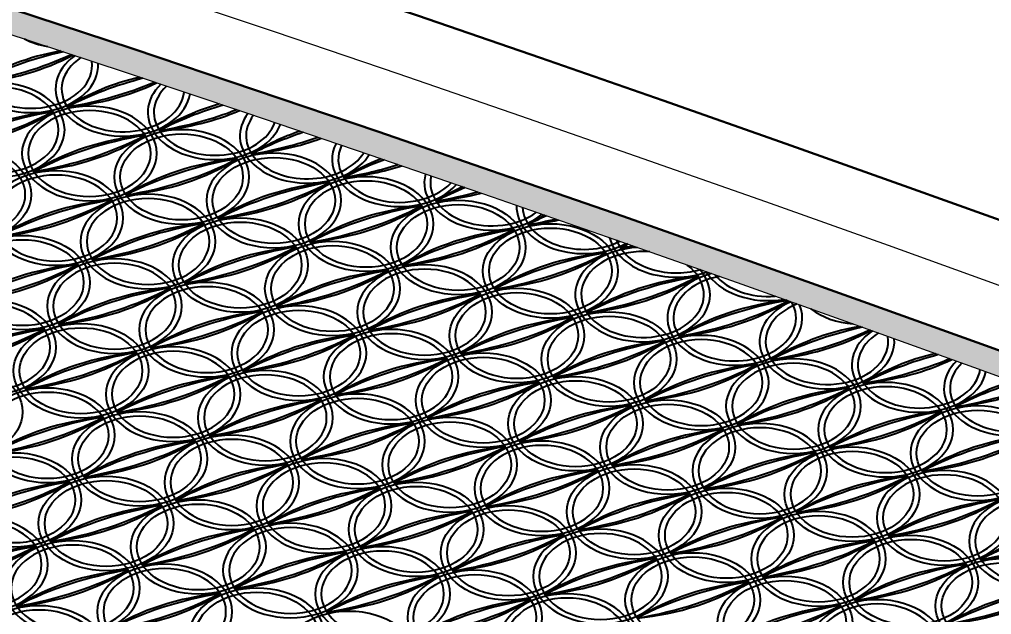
# Model space of a CAD drawing. Extents: x -2611510 to 954358, y -247163 to 181535.
# Drawn here: x 352197 to 360124, y 52688 to 57536 of the extents above; entities that cross this region are included whole.
import ezdxf

# ---------------------------------------------------------------- set-up
doc = ezdxf.new("R2010")
doc.units = 0
doc.linetypes.add('CENTER', pattern=[2, 1.25, -0.25, 0.25, -0.25])
doc.layers.get('Defpoints').update_dxf_attribs({"color": 8})
for name, color, linetype, lineweight in [('标注', 3, 'Continuous', 18), ('桥 中心线', 5, 'CENTER', 15), ('桥 构造粗实', 1, 'Continuous', 30)]:
    doc.layers.add(name, color=color, linetype=linetype, lineweight=lineweight)
doc.styles.add('仿宋字', font='仿宋_GB2312.TTF', dxfattribs={"width": 0.7})
doc.dimstyles.new('750', dxfattribs={"dimscale": 0, "dimtxt": 2.5, "dimasz": 1, "dimexe": 1, "dimexo": 1, "dimgap": 0, "dimtad": 0, "dimdec": 0, "dimlfac": 0.1, "dimrnd": 0.1, "dimzin": 12, "dimdsep": 46, "dimtxsty": '仿宋字', "dimblk": 'OBLIQUE', "dimcen": -1, "dimclrd": 256, "dimclre": 256, "dimclrt": 256, "dimadec": 4, "dimazin": 0, "dimtp": 2, "dimtm": 3, "dimtfac": 0.5, "dimtdec": 0, "dimtmove": 2, "dimatfit": 3, "dimldrblk": 'OBLIQUE', "dimfxl": 3, "dimfxlon": 1, "dimtvp": 0.7, "dimtolj": 1, "dimtzin": 12, "dimarcsym": 0})

# ---------------------------------------------------------------- blocks, each defined once
blk = doc.blocks.new('_Oblique')
at = {"color": 0, "linetype": 'ByBlock', "lineweight": -2}
blk.add_line((-0.5, -0.5), (0.5, 0.5), dxfattribs=at)
blk = doc.blocks.new('*D186')
at = {"layer": 'Defpoints', "color": 0, "transparency": 16777216}
for p in [(353281.5, 73637.3), (353281.5, 39578.2), (191281.5, 39158.6)]:
    blk.add_point(p, dxfattribs=at)
at = {"layer": '标注', "lineweight": -2, "transparency": 16777216}
for p, q in [((191281.5, 71637.3), (191281.5, 74637.3)), ((353281.5, 71637.3), (353281.5, 74637.3)), ((191281.5, 73637.3), (353281.5, 73637.3))]:
    blk.add_line(p, q, dxfattribs=at)
at = {"layer": '标注', "lineweight": -2, "transparency": 16777216, "xscale": 1000.0000020837, "yscale": 1000.0000020837, "zscale": 1000.0000020837, "rotation": 180}
blk.add_blockref('_Oblique', (191281.5, 73637.3), dxfattribs=at)
at = {"layer": '标注', "lineweight": -2, "transparency": 16777216, "xscale": 1000.0000020837, "yscale": 1000.0000020837, "zscale": 1000.0000020837}
blk.add_blockref('_Oblique', (353281.5, 73637.3), dxfattribs=at)
at = {"layer": '标注', "transparency": 16777216, "insert": (272281.5, 75302.2), "char_height": 2500, "attachment_point": 5, "style": '仿宋字'}
blk.add_mtext('\\A1;18×900', dxfattribs=at)
blk = doc.blocks.new('*D187')
at = {"layer": 'Defpoints', "color": 0}
for p in [(372281.5, 73637.3), (353281.5, 39578.2), (372281.5, 36663.7)]:
    blk.add_point(p, dxfattribs=at)
at = {"layer": '标注', "lineweight": -2}
for p, q in [((353281.5, 71637.3), (353281.5, 74637.3)), ((372281.5, 71637.3), (372281.5, 74637.3)), ((353281.5, 73637.3), (372281.5, 73637.3))]:
    blk.add_line(p, q, dxfattribs=at)
at = {"layer": '标注', "lineweight": -2, "xscale": 1000.0000020837, "yscale": 1000.0000020837, "zscale": 1000.0000020837, "rotation": 180}
blk.add_blockref('_Oblique', (353281.5, 73637.3), dxfattribs=at)
at = {"layer": '标注', "lineweight": -2, "xscale": 1000.0000020837, "yscale": 1000.0000020837, "zscale": 1000.0000020837}
blk.add_blockref('_Oblique', (372281.5, 73637.3), dxfattribs=at)
at = {"layer": '标注', "insert": (362781.5, 75302.2), "char_height": 2500, "attachment_point": 5, "style": '仿宋字'}
blk.add_mtext('\\A1;1900', dxfattribs=at)
blk = doc.blocks.new('2121212')
at = {"color": 8}
for centre, major_axis, start_param, end_param in [((-21679.1, 18122.2), (-550, 0), 5.357768, 9.467776), ((-21679.1, 18122.2), (-500, 0), 5.303828, 9.521223), ((-21405.5, 18648.4), (550, 0), 4.082128, 4.459096), ((-20993.9, 17093.6), (1696.6, 0), 1.83448, 2.30627), ((-20641.7, 16564.8), (-2505.2, 0), -1.257275, -0.933532), ((-22716.6, 19679.6), (2505.2, 0), -1.335396, -0.992673), ((-22364.3, 19150.8), (-1696.6, 0), 1.707987, 2.222743), ((-20927.4, 17930.7), (-550, 0), 5.503675, 9.315338), ((-20927.4, 17930.7), (-500, 0), 5.468329, 9.350614), ((-20242.2, 16902.1), (1696.6, 0), 1.899909, 2.30627), ((-19889.9, 16373.3), (-2505.2, 0), -1.214652, -0.933532), ((-21952.8, 17596), (-550, 0), 3.141593, 9.424778), ((-21952.8, 17596), (-500, 0), 3.141593, 9.424778), ((-21964.8, 19488), (-2505.2, 0), 1.806196, 2.113235), ((-21612.6, 18959.2), (1696.6, 0), -1.433605, -0.969576), ((-20175.6, 17739.1), (550, 0), 2.504697, 6.024327), ((-20175.6, 17739.1), (500, 0), 2.485394, 6.043855), ((-21201, 17404.4), (-550, 0), 3.141593, 9.424778), ((-19490.4, 16710.6), (1696.6, 0), 1.963448, 2.30627), ((-19138.2, 16181.8), (-2505.2, 0), -1.172285, -0.933532), ((-21213.1, 19296.5), (2505.2, 0), -1.335396, -1.066041), ((-21267.6, 16567.4), (1696.6, 0), 1.707987, 2.30627), ((-20915.3, 16038.6), (-2505.2, 0), -1.335396, -0.933532), ((-22637.9, 18624.5), (1696.6, 0), -1.433605, -0.835323), ((-22990.2, 19153.4), (2505.2, 0), -1.335396, -0.933532), ((-21201, 17404.4), (-500, 0), 3.141593, 9.424778), ((-20860.8, 18767.7), (-1696.6, 0), 1.707987, 2.118171), ((-19423.9, 17547.6), (-550, 0), 5.789042, 9.016249), ((-19423.9, 17547.6), (-500, 0), 5.784758, 9.020533), ((-20449.2, 17212.9), (-550, 0), 3.141593, 9.424778), ((-20515.8, 16375.9), (1696.6, 0), 1.707987, 2.30627), ((-20163.5, 15847.1), (-2505.2, 0), -1.335396, -0.933532), ((-21886.2, 18433), (1696.6, 0), -1.433605, -0.835323), ((-22238.5, 18961.8), (2505.2, 0), -1.335396, -0.933532), ((-18738.7, 16519), (1696.6, 0), 2.025253, 2.30627), ((-18386.4, 15990.2), (-2505.2, 0), -1.130211, -0.933532), ((-20461.3, 19105), (2505.2, 0), -1.335396, -1.106296), ((-20109.1, 18576.2), (-1696.6, 0), 1.707987, 2.060044), ((-18672.1, 17356.1), (550, 0), 2.796157, 5.719121), ((-18672.1, 17356.1), (500, 0), 2.806794, 5.708274), ((-19764.1, 16184.3), (1696.6, 0), 1.707987, 2.30627), ((-19411.8, 15655.5), (-2505.2, 0), -1.335396, -0.933532), ((-21134.4, 18241.5), (1696.6, 0), -1.433605, -0.835323), ((-21486.7, 18770.3), (-2505.2, 0), 1.806196, 2.208061), ((-19697.5, 17021.4), (-550, 0), 3.141593, 9.424778), ((-17986.9, 16327.5), (-1696.6, 0), -1.056187, -0.835323), ((-17634.7, 15798.7), (-2505.2, 0), -1.088688, -0.933532), ((-19709.6, 18913.5), (-2505.2, 0), 1.806196, 1.992873), ((-19357.3, 18384.7), (1696.6, 0), -1.433605, -1.143575), ((-21474.6, 16878.2), (-550, 0), 3.141593, 9.424778), ((-21474.6, 16878.2), (-500, 0), 3.141593, 9.424778), ((-18945.7, 16829.8), (-550, 0), 3.141593, 9.424778), ((-17920.4, 17164.5), (550, 0), 2.951781, 5.556788), ((-17920.4, 17164.5), (500, 0), 2.979162, 5.529481), ((-19012.3, 15992.8), (1696.6, 0), 1.707987, 2.30627), ((-18660, 15464), (-2505.2, 0), -1.335396, -0.933532), ((-20382.7, 18050), (-1696.6, 0), 1.707987, 2.30627), ((-20734.9, 18578.8), (2505.2, 0), -1.335396, -0.933532), ((-18945.7, 16829.8), (-500, 0), 3.141593, 9.424778), ((-17235.2, 16136), (-1696.6, 0), -0.996349, -0.835323), ((-16882.9, 15607.2), (-2505.2, 0), -1.047019, -0.933532), ((-20722.9, 16686.7), (-550, 0), 3.141593, 9.424778), ((-18957.8, 18721.9), (-2505.2, 0), 1.806196, 1.947689), ((-18605.6, 18193.1), (1696.6, 0), -1.433605, -1.210639), ((-20789.4, 15849.6), (1696.6, 0), 1.707987, 2.30627), ((-20437.2, 15320.8), (-2505.2, 0), -1.335396, -0.933532), ((-22159.8, 17906.8), (-1696.6, 0), 1.707987, 2.30627), ((-22512.1, 18435.6), (2505.2, 0), -1.335396, -0.933532), ((-20722.9, 16686.7), (-500, 0), 3.141593, 9.424778), ((-18260.5, 15801.3), (1696.6, 0), 1.707987, 2.30627), ((-17908.3, 15272.5), (-2505.2, 0), -1.335396, -0.933532), ((-19630.9, 17858.4), (-1696.6, 0), 1.707987, 2.30627), ((-19983.2, 18387.2), (2505.2, 0), -1.335396, -0.933532), ((-17168.6, 16973), (-550, 0), 6.26098, 8.524404), ((-17168.6, 16973), (-500, 0), 6.308433, 8.477422), ((-16483.4, 15944.4), (1696.6, 0), 2.204505, 2.30627), ((-16131.2, 15415.6), (-2505.2, 0), -1.005393, -0.933532), ((-20037.7, 15658.1), (1696.6, 0), 1.707987, 2.30627), ((-19685.4, 15129.3), (-2505.2, 0), -1.335396, -0.933532), ((-21408, 17715.3), (-1696.6, 0), 1.707987, 2.30627), ((-21760.3, 18244.1), (2505.2, 0), -1.335396, -0.933532), ((-18206.1, 18530.4), (-2505.2, 0), 1.806196, 1.899024), ((-17853.8, 18001.6), (-1696.6, 0), 1.707987, 1.856873), ((-17508.8, 15609.7), (1696.6, 0), 1.707987, 2.30627), ((-17156.5, 15080.9), (-2505.2, 0), -1.335396, -0.933532), ((-18879.2, 17666.9), (-1696.6, 0), 1.707987, 2.30627), ((-19231.4, 18195.7), (-2505.2, 0), 1.806196, 2.208061), ((-16416.9, 16781.5), (-550, 0), 6.449564, 8.327866), ((-16416.9, 16781.5), (-500, 0), 6.524346, 8.252598), ((-15731.7, 15752.9), (-1696.6, 0), -0.878417, -0.835323), ((-15379.4, 15224.1), (-2505.2, 0), -0.963998, -0.933532), ((-17454.3, 18338.9), (2505.2, 0), -1.335396, -1.294544), ((-17102, 17810.1), (1696.6, 0), -1.433605, -1.366552), ((-19285.9, 15466.6), (-1696.6, 0), -1.433605, -0.835323), ((-18933.7, 14937.8), (-2505.2, 0), -1.335396, -0.933532), ((-20656.3, 17523.7), (1696.6, 0), -1.433605, -0.835323), ((-21008.6, 18052.5), (-2505.2, 0), 1.806196, 2.208061), ((-16757, 15418.2), (-1696.6, 0), -1.433605, -0.835323), ((-16404.8, 14889.4), (-2505.2, 0), -1.335396, -0.933532), ((-18127.4, 17475.4), (-1696.6, 0), 1.707987, 2.30627), ((-18479.7, 18004.2), (2505.2, 0), -1.335396, -0.933532), ((-16690.5, 16255.3), (-550, 0), 4.793246, 9.983698), ((-16690.5, 16255.3), (-500, 0), 4.595456, 10.181488), ((-21063, 15323.4), (1696.6, 0), 1.707987, 2.30627), ((-20710.8, 14794.6), (-2505.2, 0), -1.335396, -0.933532), ((-22433.4, 17380.6), (-1696.6, 0), 1.707987, 2.30627), ((-22785.7, 17909.4), (-2505.2, 0), 1.806196, 2.208061), ((-20996.5, 16160.5), (-550, 0), 3.141593, 9.424778), ((-20996.5, 16160.5), (-500, 0), 3.141593, 9.424778), ((-18467.6, 16112.1), (-550, 0), 3.141593, 9.424778), ((-18534.2, 15275), (1696.6, 0), 1.707987, 2.30627), ((-18181.9, 14746.2), (-2505.2, 0), -1.335396, -0.933532), ((-19904.5, 17332.2), (-1696.6, 0), 1.707987, 2.30627), ((-20256.8, 17861), (2505.2, 0), -1.335396, -0.933532), ((-18467.6, 16112.1), (-500, 0), 3.141593, 9.424778), ((-15938.7, 16063.7), (550, 0), 1.920892, 6.566202), ((-15665.1, 16590), (-550, 0), 6.679862, 8.091418), ((-15665.1, 16590), (-500, 0), 6.806162, 7.964821), ((-20244.7, 15968.9), (-550, 0), 3.141593, 9.424778), ((-16005.3, 15226.7), (1696.6, 0), 1.707987, 2.30627), ((-15653, 14697.9), (-2505.2, 0), -1.335396, -0.933532), ((-17375.7, 17283.8), (-1696.6, 0), 1.707987, 2.30627), ((-17727.9, 17812.6), (2505.2, 0), -1.335396, -0.933532), ((-15938.7, 16063.7), (500, 0), 1.821997, 6.664663), ((-20311.3, 15131.9), (1696.6, 0), 1.707987, 2.30627), ((-19959, 14603.1), (-2505.2, 0), -1.335396, -0.933532), ((-21681.7, 17189), (-1696.6, 0), 1.707987, 2.30627), ((-22033.9, 17717.8), (2505.2, 0), -1.335396, -0.933532), ((-20244.7, 15968.9), (-500, 0), 3.141593, 9.424778), ((-17782.4, 15083.5), (1696.6, 0), 1.707987, 2.30627), ((-17430.1, 14554.7), (-2505.2, 0), -1.335396, -0.933532), ((-19152.8, 17140.7), (-1696.6, 0), 1.707987, 2.30627), ((-19505.1, 17669.5), (2505.2, 0), -1.335396, -0.933532), ((-22021.8, 15825.8), (-550, 0), 3.141593, 9.424778), ((-22021.8, 15825.8), (-500, 0), 3.141593, 9.424778), ((-15253.5, 15035.2), (-1696.6, 0), -1.415768, -0.835323), ((-14901.3, 14506.3), (-2505.2, 0), -1.324696, -0.933532), ((-16976.2, 17621.1), (-2505.2, 0), 1.806196, 2.20024), ((-16623.9, 17092.3), (1696.6, 0), -1.433605, -0.846384), ((-15187, 15872.2), (550, 0), 2.138273, 6.342976), ((-15187, 15872.2), (500, 0), 2.078158, 6.403307), ((-19559.5, 14940.4), (1696.6, 0), 1.707987, 2.30627), ((-19207.3, 14411.5), (-2505.2, 0), -1.335396, -0.933532), ((-20929.9, 16997.5), (-1696.6, 0), 1.707987, 2.30627), ((-21282.2, 17526.3), (-2505.2, 0), 1.806196, 2.208061), ((-19493, 15777.4), (-550, 0), 3.141593, 9.424778), ((-14913.4, 16398.4), (-550, 0), 7.023112, 7.744472), ((-17030.7, 14892), (1696.6, 0), 1.707987, 2.30627), ((-16678.4, 14363.2), (-2505.2, 0), -1.335396, -0.933532), ((-18401, 16949.1), (-1696.6, 0), 1.707987, 2.30627), ((-18753.3, 17477.9), (-2505.2, 0), 1.806196, 2.208061), ((-21336.7, 14797.2), (1696.6, 0), 1.707987, 2.30627), ((-20984.4, 14268.4), (-2505.2, 0), -1.335396, -0.933532), ((-22707, 16854.3), (1696.6, 0), -1.433605, -0.835323), ((-23059.3, 17383.1), (-2505.2, 0), 1.806196, 2.208061), ((-18741.2, 15585.9), (-550, 0), 3.141593, 9.424778), ((-18741.2, 15585.9), (-500, 0), 3.141593, 9.424778), ((-14501.8, 14843.6), (-1696.6, 0), -1.324079, -0.835323), ((-14149.5, 14314.8), (2505.2, 0), 1.873908, 2.208061), ((-16224.4, 17429.6), (-2505.2, 0), 1.806196, 2.156236), ((-15872.2, 16900.8), (-1696.6, 0), 1.707987, 2.232832), ((-14435.2, 15680.7), (-550, 0), 5.47515, 9.282769), ((-14435.2, 15680.7), (500, 0), 2.298732, 6.17635), ((-18807.8, 14748.8), (1696.6, 0), 1.707987, 2.30627), ((-18455.5, 14220), (-2505.2, 0), -1.335396, -0.933532), ((-20178.2, 16806), (1696.6, 0), -1.433605, -0.835323), ((-20530.4, 17334.8), (-2505.2, 0), 1.806196, 2.208061), ((-16278.9, 14700.5), (-1696.6, 0), -1.433605, -0.835323), ((-15926.6, 14171.7), (-2505.2, 0), -1.335396, -0.933532), ((-17649.3, 16757.6), (-1696.6, 0), 1.707987, 2.30627), ((-18001.5, 17286.4), (-2505.2, 0), 1.806196, 2.208061), ((-16212.3, 15537.5), (-550, 0), 3.141593, 9.424778), ((-16212.3, 15537.5), (-500, 0), 3.141593, 9.424778), ((-20584.9, 14605.7), (-1696.6, 0), -1.433605, -0.835323), ((-20232.6, 14076.9), (-2505.2, 0), -1.335396, -0.933532), ((-21955.3, 16662.8), (-1696.6, 0), 1.707987, 2.30627), ((-22307.5, 17191.6), (-2505.2, 0), 1.806196, 2.208061), ((-20518.3, 15442.7), (-550, 0), 3.141593, 9.424778), ((-20518.3, 15442.7), (-500, 0), 3.141593, 9.424778), ((-13750, 14652.1), (1696.6, 0), 1.903015, 2.30627), ((-18056, 14557.3), (1696.6, 0), 1.707987, 2.30627), ((-17703.8, 14028.5), (-2505.2, 0), -1.335396, -0.933532), ((-19426.4, 16614.4), (-1696.6, 0), 1.707987, 2.30627), ((-19778.7, 17143.2), (2505.2, 0), -1.335396, -0.933532), ((-15460.6, 15346), (-550, 0), 3.141593, 9.424778), ((-15460.6, 15346), (-500, 0), 3.141593, 9.424778), ((-13397.8, 14123.3), (-2505.2, 0), -1.212141, -0.933532), ((-15472.7, 17238), (2505.2, 0), -1.335396, -1.031895), ((-15120.4, 16709.2), (-1696.6, 0), 1.707987, 2.166573), ((-13683.5, 15489.1), (-550, 0), 5.663246, 9.087718), ((-13683.5, 15489.1), (-500, 0), 5.648618, 9.102073), ((-19766.6, 15251.2), (-550, 0), 3.141593, 9.424778), ((-15527.1, 14508.9), (1696.6, 0), 1.707987, 2.30627), ((-15174.9, 13980.1), (-2505.2, 0), -1.335396, -0.933532), ((-16897.5, 16566.1), (-1696.6, 0), 1.707987, 2.30627), ((-17249.8, 17094.9), (2505.2, 0), -1.335396, -0.933532), ((-19833.2, 14414.1), (1696.6, 0), 1.707987, 2.30627), ((-19480.9, 13885.3), (-2505.2, 0), -1.335396, -0.933532), ((-21203.5, 16471.3), (1696.6, 0), -1.433605, -0.835323), ((-21555.8, 17000.1), (2505.2, 0), -1.335396, -0.933532), ((-19766.6, 15251.2), (-500, 0), 3.141593, 9.424778), ((-17304.3, 14365.8), (1696.6, 0), 1.707987, 2.30627), ((-16952, 13837), (-2505.2, 0), -1.335396, -0.933532), ((-18674.6, 16422.9), (-1696.6, 0), 1.707987, 2.30627), ((-19026.9, 16951.7), (2505.2, 0), -1.335396, -0.933532), ((-14708.8, 15154.4), (-550, 0), 3.141593, 9.424778), ((-12998.3, 14460.6), (1696.6, 0), 1.982993, 2.30627), ((-12646, 13931.8), (-2505.2, 0), -1.158529, -0.933532), ((-21543.7, 15108), (-550, 0), 3.141593, 9.424778), ((-21543.7, 15108), (-500, 0), 3.141593, 9.424778), ((-14775.4, 14317.4), (1696.6, 0), 1.707987, 2.30627), ((-14423.1, 13788.6), (-2505.2, 0), -1.335396, -0.933532), ((-16145.8, 16374.5), (1696.6, 0), -1.433605, -0.835323), ((-16498, 16903.3), (2505.2, 0), -1.335396, -0.933532), ((-14708.8, 15154.4), (-500, 0), 3.141593, 9.424778), ((-14720.9, 17046.5), (-2505.2, 0), 1.806196, 2.060796), ((-14368.6, 16517.7), (1696.6, 0), -1.433605, -1.045268), ((-19081.4, 14222.6), (1696.6, 0), 1.707987, 2.30627), ((-18729.1, 13693.8), (-2505.2, 0), -1.335396, -0.933532), ((-20451.8, 16279.7), (1696.6, 0), -1.433605, -0.835323), ((-20804, 16808.5), (2505.2, 0), -1.335396, -0.933532), ((-19014.8, 15059.6), (-550, 0), 3.141593, 9.424778), ((-16552.5, 14174.2), (-1696.6, 0), -1.433605, -0.835323), ((-16200.3, 13645.4), (-2505.2, 0), -1.335396, -0.933532), ((-17922.9, 16231.4), (1696.6, 0), -1.433605, -0.835323), ((-18275.2, 16760.2), (-2505.2, 0), 1.806196, 2.208061), ((-14023.6, 14125.9), (-1696.6, 0), -1.433605, -0.835323), ((-13671.4, 13597.1), (2505.2, 0), 1.806196, 2.208061), ((-15394, 16183), (-1696.6, 0), 1.707987, 2.30627), ((-15746.3, 16711.8), (-2505.2, 0), 1.806196, 2.208061), ((-13957.1, 14962.9), (-550, 0), 3.141593, 9.424778), ((-20858.5, 14079.4), (-1696.6, 0), -1.433605, -0.835323), ((-20506.3, 13550.6), (-2505.2, 0), -1.335396, -0.933532), ((-22228.9, 16136.6), (1696.6, 0), -1.433605, -0.835323), ((-22581.2, 16665.4), (-2505.2, 0), 1.806196, 2.208061), ((-18263.1, 14868.1), (-550, 0), 3.141593, 9.424778), ((-18329.6, 14031.1), (1696.6, 0), 1.707987, 2.30627), ((-17977.4, 13502.3), (-2505.2, 0), -1.335396, -0.933532), ((-19700, 16088.2), (1696.6, 0), -1.433605, -0.835323), ((-20052.3, 16617), (-2505.2, 0), 1.806196, 2.208061), ((-15800.8, 13982.7), (-1696.6, 0), -1.433605, -0.835323), ((-15448.5, 13453.9), (-2505.2, 0), -1.335396, -0.933532), ((-17171.1, 16039.8), (1696.6, 0), -1.433605, -0.835323), ((-17523.4, 16568.6), (2505.2, 0), -1.335396, -0.933532), ((-15734.2, 14819.7), (-550, 0), 3.141593, 9.424778), ((-15734.2, 14819.7), (-500, 0), 3.141593, 9.424778), ((-20106.8, 13887.9), (1696.6, 0), 1.707987, 2.30627), ((-19754.5, 13359.1), (-2505.2, 0), -1.335396, -0.933532), ((-21477.1, 15945), (-1696.6, 0), 1.707987, 2.30627), ((-21829.4, 16473.8), (-2505.2, 0), 1.806196, 2.208061), ((-20040.2, 14724.9), (-550, 0), 3.141593, 9.424778), ((-20040.2, 14724.9), (-500, 0), 3.141593, 9.424778), ((-17511.3, 14676.6), (-550, 0), 3.141593, 9.424778), ((-13271.9, 13934.3), (1696.6, 0), 1.707987, 2.30627), ((-12919.6, 13405.5), (-2505.2, 0), -1.335396, -0.933532), ((-14642.3, 15991.5), (-1696.6, 0), 1.707987, 2.30627), ((-14994.5, 16520.3), (2505.2, 0), -1.335396, -0.933532), ((-17577.9, 13839.5), (1696.6, 0), 1.707987, 2.30627), ((-17225.6, 13310.7), (-2505.2, 0), -1.335396, -0.933532), ((-18948.3, 15896.7), (-1696.6, 0), 1.707987, 2.30627), ((-19300.5, 16425.5), (2505.2, 0), -1.335396, -0.933532), ((-17511.3, 14676.6), (-500, 0), 3.141593, 9.424778), ((-19288.4, 14533.4), (-550, 0), 3.141593, 9.424778), ((-15049, 13791.2), (1696.6, 0), 1.707987, 2.30627), ((-14696.7, 13262.4), (-2505.2, 0), -1.335396, -0.933532), ((-16419.4, 15848.3), (-1696.6, 0), 1.707987, 2.30627), ((-16771.7, 16377.1), (-2505.2, 0), 1.806196, 2.208061), ((-19355, 13696.4), (1696.6, 0), 1.707987, 2.30627), ((-19002.7, 13167.6), (-2505.2, 0), -1.335396, -0.933532), ((-20725.4, 15753.5), (-1696.6, 0), 1.707987, 2.30627), ((-21077.7, 16282.3), (2505.2, 0), -1.335396, -0.933532), ((-19288.4, 14533.4), (-500, 0), 3.141593, 9.424778), ((-16826.1, 13648), (1696.6, 0), 1.707987, 2.30627), ((-16473.9, 13119.2), (-2505.2, 0), -1.335396, -0.933532), ((-18196.5, 15705.1), (-1696.6, 0), 1.707987, 2.30627), ((-18548.8, 16233.9), (2505.2, 0), -1.335396, -0.933532), ((-14297.3, 13599.6), (-1696.6, 0), -1.433605, -0.835323), ((-13945, 13070.8), (-2505.2, 0), -1.335396, -0.933532), ((-15667.6, 15656.8), (1696.6, 0), -1.433605, -0.835323), ((-16019.9, 16185.6), (-2505.2, 0), 1.806196, 2.208061), ((-14230.7, 14436.7), (-550, 0), 3.141593, 9.424778), ((-14230.7, 14436.7), (-500, 0), 3.141593, 9.424778), ((-21132.1, 13553.2), (1696.6, 0), 1.707987, 2.30627), ((-20779.9, 13024.4), (-2505.2, 0), -1.335396, -0.933532), ((-22502.5, 15610.3), (-1696.6, 0), 1.707987, 2.30627), ((-22854.8, 16139.1), (-2505.2, 0), 1.806196, 2.208061), ((-18603.3, 13504.8), (1696.6, 0), 1.707987, 2.30627), ((-18251, 12976), (-2505.2, 0), -1.335396, -0.933532), ((-19973.6, 15562), (-1696.6, 0), 1.707987, 2.30627), ((-20325.9, 16090.8), (2505.2, 0), -1.335396, -0.933532), ((-16074.4, 13456.5), (1696.6, 0), 1.707987, 2.30627), ((-15722.1, 12927.7), (-2505.2, 0), -1.335396, -0.933532), ((-17444.8, 15513.6), (-1696.6, 0), 1.707987, 2.30627), ((-17797, 16042.4), (-2505.2, 0), 1.806196, 2.208061), ((-13478.9, 14245.1), (-550, 0), 3.141593, 9.424778), ((-13478.9, 14245.1), (-500, 0), 3.141593, 9.424778), ((-20380.4, 13361.7), (1696.6, 0), 1.707987, 2.30627), ((-20028.1, 12832.9), (-2505.2, 0), -1.335396, -0.933532), ((-21750.8, 15418.8), (1696.6, 0), -1.433605, -0.835323), ((-22103, 15947.6), (-2505.2, 0), 1.806196, 2.208061), ((-13545.5, 13408.1), (1696.6, 0), 1.707987, 2.30627), ((-13193.2, 12879.3), (-2505.2, 0), -1.335396, -0.933532), ((-14915.9, 15465.2), (-1696.6, 0), 1.707987, 2.30627), ((-15268.1, 15994.1), (2505.2, 0), -1.335396, -0.933532), ((-22090.9, 14055.5), (-550, 0), 3.141593, 9.424778), ((-17851.5, 13313.3), (1696.6, 0), 1.707987, 2.30627), ((-17499.2, 12784.5), (-2505.2, 0), -1.335396, -0.933532), ((-19221.9, 15370.4), (1696.6, 0), -1.433605, -0.835323), ((-19574.1, 15899.3), (-2505.2, 0), 1.806196, 2.208061), ((-15322.6, 13264.9), (-1696.6, 0), -1.433605, -0.835323), ((-14970.4, 12736.1), (-2505.2, 0), -1.335396, -0.933532), ((-16693, 15322.1), (-1696.6, 0), 1.707987, 2.30627), ((-17045.3, 15850.9), (2505.2, 0), -1.335396, -0.933532), ((-15256.1, 14102), (-550, 0), 3.141593, 9.424778), ((-15256.1, 14102), (-500, 0), 3.141593, 9.424778), ((-22090.9, 14055.5), (-500, 0), 3.141593, 9.424778), ((-19562.1, 14007.2), (-550, 0), 3.141593, 9.424778), ((-19562.1, 14007.2), (-500, 0), 3.141593, 9.424778), ((-12793.7, 13216.6), (1696.6, 0), 1.707987, 2.30627), ((-12441.5, 12687.8), (-2505.2, 0), -1.335396, -0.933532), ((-14164.1, 15273.7), (-1696.6, 0), 1.707987, 2.30627), ((-14516.4, 15802.5), (2505.2, 0), -1.335396, -0.933532), ((-19628.6, 13170.1), (1696.6, 0), 1.707987, 2.30627), ((-19276.4, 12641.3), (-2505.2, 0), -1.335396, -0.933532), ((-20999, 15227.3), (-1696.6, 0), 1.707987, 2.30627), ((-21351.3, 15756.1), (-2505.2, 0), 1.806196, 2.208061), ((-17099.8, 13121.8), (1696.6, 0), 1.707987, 2.30627), ((-16747.5, 12593), (-2505.2, 0), -1.335396, -0.933532), ((-18470.1, 15178.9), (-1696.6, 0), 1.707987, 2.30627), ((-18822.4, 15707.7), (2505.2, 0), -1.335396, -0.933532), ((-17033.2, 13958.8), (-550, 0), 3.141593, 9.424778), ((-17033.2, 13958.8), (-500, 0), 3.141593, 9.424778), ((-21405.8, 13027), (1696.6, 0), 1.707987, 2.30627), ((-21053.5, 12498.2), (-2505.2, 0), -1.335396, -0.933532), ((-22776.1, 15084.1), (-1696.6, 0), 1.707987, 2.30627), ((-23128.4, 15612.9), (2505.2, 0), -1.335396, -0.933532), ((-21339.2, 13864), (-550, 0), 3.141593, 9.424778), ((-21339.2, 13864), (-500, 0), 3.141593, 9.424778), ((-18810.3, 13815.6), (-550, 0), 3.141593, 9.424778), ((-14570.9, 13073.4), (1696.6, 0), 1.707987, 2.30627), ((-14218.6, 12544.6), (-2505.2, 0), -1.335396, -0.933532), ((-15941.2, 15130.6), (-1696.6, 0), 1.707987, 2.30627), ((-16293.5, 15659.4), (2505.2, 0), -1.335396, -0.933532), ((-18876.9, 12978.6), (1696.6, 0), 1.707987, 2.30627), ((-18524.6, 12449.8), (-2505.2, 0), -1.335396, -0.933532), ((-20247.3, 15035.8), (-1696.6, 0), 1.707987, 2.30627), ((-20599.5, 15564.6), (2505.2, 0), -1.335396, -0.933532), ((-18810.3, 13815.6), (-500, 0), 3.141593, 9.424778), ((-20587.4, 13672.5), (-550, 0), 3.141593, 9.424778), ((-16348, 12930.2), (-1696.6, 0), -1.433605, -0.835323), ((-15995.7, 12401.4), (2505.2, 0), 1.806196, 2.208061), ((-17718.4, 14987.4), (-1696.6, 0), 1.707987, 2.30627), ((-18070.6, 15516.2), (2505.2, 0), -1.335396, -0.933532), ((-13819.1, 12881.9), (-1696.6, 0), -1.433605, -0.835323), ((-13466.9, 12353.1), (-2505.2, 0), -1.335396, -0.933532), ((-15189.5, 14939), (1696.6, 0), -1.433605, -0.835323), ((-15541.8, 15467.8), (-2505.2, 0), 1.806196, 2.208061), ((-20654, 12835.4), (1696.6, 0), 1.707987, 2.30627), ((-20301.7, 12306.6), (-2505.2, 0), -1.335396, -0.933532), ((-22024.4, 14892.6), (-1696.6, 0), 1.707987, 2.30627), ((-22376.6, 15421.4), (2505.2, 0), -1.335396, -0.933532), ((-20587.4, 13672.5), (-500, 0), 3.141593, 9.424778), ((-18125.1, 12787.1), (1696.6, 0), 1.707987, 2.30627), ((-17772.9, 12258.3), (-2505.2, 0), -1.335396, -0.933532), ((-19495.5, 14844.2), (-1696.6, 0), 1.707987, 2.30627), ((-19847.8, 15373), (-2505.2, 0), 1.806196, 2.208061), ((-18058.6, 13624.1), (-550, 0), 3.141593, 9.424778), ((-15596.2, 12738.7), (-1696.6, 0), -1.433605, -0.835323), ((-15244, 12209.9), (-2505.2, 0), -1.335396, -0.933532), ((-16966.6, 14795.9), (-1696.6, 0), 1.707987, 2.30627), ((-17318.9, 15324.7), (-2505.2, 0), 1.806196, 2.208061), ((-19902.2, 12643.9), (1696.6, 0), 1.707987, 2.30627), ((-19550, 12115.1), (-2505.2, 0), -1.335396, -0.933532), ((-21272.6, 14701.1), (1696.6, 0), -1.433605, -0.835323), ((-21624.9, 15229.9), (-2505.2, 0), 1.806196, 2.208061), ((-17306.8, 13432.6), (-550, 0), 3.141593, 9.424778), ((-13067.4, 12690.3), (-1696.6, 0), -1.433605, -0.835323), ((-12715.1, 12161.5), (2505.2, 0), 1.806196, 2.208061), ((-14437.7, 14747.5), (-1696.6, 0), 1.707987, 2.30627), ((-14790, 15276.3), (-2505.2, 0), 1.806196, 2.208061), ((-17373.4, 12595.5), (1696.6, 0), 1.707987, 2.30627), ((-17021.1, 12066.7), (-2505.2, 0), -1.335396, -0.933532), ((-18743.7, 14652.7), (1696.6, 0), -1.433605, -0.835323), ((-19096, 15181.5), (-2505.2, 0), 1.806196, 2.208061), ((-17306.8, 13432.6), (-500, 0), 3.141593, 9.424778), ((-14844.5, 12547.2), (1696.6, 0), 1.707987, 2.30627), ((-14492.2, 12018.4), (-2505.2, 0), -1.335396, -0.933532), ((-16214.9, 14604.3), (-1696.6, 0), 1.707987, 2.30627), ((-16567.1, 15133.1), (-2505.2, 0), 1.806196, 2.208061), ((-14777.9, 13384.2), (-550, 0), 3.141593, 9.424778), ((-14777.9, 13384.2), (-500, 0), 3.141593, 9.424778), ((-19083.9, 13289.4), (-550, 0), 3.141593, 9.424778)]:
    blk.add_ellipse(centre, major_axis=major_axis, ratio=0.7, start_param=start_param, end_param=end_param, dxfattribs=at)
for centre, major_axis in [((-20449.2, 17212.9), (500, 0)), ((-22226.4, 17069.7), (550, 0)), ((-22226.4, 17069.7), (500, 0)), ((-19697.5, 17021.4), (500, 0)), ((-18194, 16638.3), (550, 0)), ((-18194, 16638.3), (500, 0)), ((-19971.1, 16495.2), (550, 0)), ((-19971.1, 16495.2), (500, 0)), ((-17442.2, 16446.8), (550, 0)), ((-17442.2, 16446.8), (500, 0)), ((-21748.2, 16352), (550, 0)), ((-21748.2, 16352), (500, 0)), ((-19219.4, 16303.6), (550, 0)), ((-19219.4, 16303.6), (500, 0)), ((-17715.8, 15920.6), (550, 0)), ((-17715.8, 15920.6), (500, 0)), ((-19493, 15777.4), (500, 0)), ((-16964.1, 15729), (550, 0)), ((-16964.1, 15729), (500, 0)), ((-21270.1, 15634.2), (550, 0)), ((-21270.1, 15634.2), (500, 0)), ((-17989.5, 15394.3), (550, 0)), ((-17989.5, 15394.3), (500, 0)), ((-22295.5, 15299.5), (550, 0)), ((-17237.7, 15202.8), (550, 0)), ((-17237.7, 15202.8), (500, 0)), ((-19014.8, 15059.6), (500, 0)), ((-16486, 15011.3), (550, 0)), ((-16486, 15011.3), (500, 0)), ((-20792, 14916.5), (550, 0)), ((-13957.1, 14962.9), (500, 0)), ((-20792, 14916.5), (500, 0)), ((-18263.1, 14868.1), (500, 0)), ((-14982.4, 14628.2), (550, 0)), ((-14982.4, 14628.2), (500, 0)), ((-21817.3, 14581.8), (550, 0)), ((-21817.3, 14581.8), (500, 0)), ((-16759.6, 14485), (550, 0)), ((-16759.6, 14485), (500, 0)), ((-21065.6, 14390.2), (550, 0)), ((-21065.6, 14390.2), (500, 0)), ((-18536.7, 14341.9), (550, 0)), ((-18536.7, 14341.9), (500, 0)), ((-16007.8, 14293.5), (550, 0)), ((-16007.8, 14293.5), (500, 0)), ((-20313.8, 14198.7), (550, 0)), ((-20313.8, 14198.7), (500, 0)), ((-17784.9, 14150.3), (550, 0)), ((-17784.9, 14150.3), (500, 0)), ((-14504.3, 13910.4), (550, 0)), ((-14504.3, 13910.4), (500, 0)), ((-16281.4, 13767.3), (550, 0)), ((-16281.4, 13767.3), (500, 0)), ((-13752.6, 13718.9), (550, 0)), ((-13752.6, 13718.9), (500, 0)), ((-18058.6, 13624.1), (500, 0)), ((-15529.7, 13575.7), (550, 0)), ((-15529.7, 13575.7), (500, 0)), ((-19835.7, 13481), (550, 0)), ((-19835.7, 13481), (500, 0)), ((-21612.8, 13337.8), (550, 0)), ((-21612.8, 13337.8), (500, 0))]:
    blk.add_ellipse(centre, major_axis=major_axis, ratio=0.7, dxfattribs=at)
blk = doc.blocks.new('*D348')
at = {"layer": 'Defpoints', "color": 0}
for p in [(374281.5, 83145.3), (170281.5, 72374.9), (374281.5, 37143.4)]:
    blk.add_point(p, dxfattribs=at)
at = {"layer": '标注', "lineweight": -2}
for p, q in [((170281.5, 81145.3), (170281.5, 84145.3)), ((374281.5, 81145.3), (374281.5, 84145.3)), ((170281.5, 83145.3), (374281.5, 83145.3))]:
    blk.add_line(p, q, dxfattribs=at)
at = {"layer": '标注', "lineweight": -2, "xscale": 1000.0000020837, "yscale": 1000.0000020837, "zscale": 1000.0000020837, "rotation": 180}
blk.add_blockref('_Oblique', (170281.5, 83145.3), dxfattribs=at)
at = {"layer": '标注', "lineweight": -2, "xscale": 1000.0000020837, "yscale": 1000.0000020837, "zscale": 1000.0000020837}
blk.add_blockref('_Oblique', (374281.5, 83145.3), dxfattribs=at)
at = {"layer": '标注', "insert": (272281.5, 84810.2), "char_height": 2500, "attachment_point": 5, "style": '仿宋字'}
blk.add_mtext('\\A1;20400', dxfattribs=at)

msp = doc.modelspace()

# ---------------------------------------------------------------- hatches: boundary and pattern name
h = msp.add_hatch(color=8)
h.paths.add_polyline_path([(371093, 50643.9), (370094.6, 51048.3), (369096.2, 51448.7), (368097.9, 51844.9), (367099.5, 52237), (366101.2, 52625), (365102.9, 53008.9), (364104.6, 53388.6), (363106.2, 53764.3), (362107.9, 54135.9), (361109.6, 54503.3), (360111.3, 54866.7), (359113.1, 55225.9), (358114.8, 55581), (357116.5, 55932.1), (356118.2, 56279), (355120, 56621.8), (354121.7, 56960.5), (353123.5, 57295.1), (352125.2, 57625.6), (351127, 57952), (350128.8, 58274.2), (349130.6, 58592.4), (348132.3, 58906.4), (347134.1, 59216.4), (346135.9, 59522.2), (345137.7, 59824), (344139.5, 60121.6), (343141.4, 60415.1), (342143.2, 60704.5), (341145, 60989.8), (340146.8, 61271), (339148.7, 61548.1), (338150.5, 61821.1), (337152.4, 62090), (336154.2, 62354.8), (335156.1, 62615.4), (334158, 62872), (333159.8, 63124.4), (332161.7, 63372.8), (331163.6, 63617), (330165.5, 63857.2), (329167.4, 64093.2), (328169.3, 64325.1), (327171.2, 64552.9), (326173.1, 64776.6), (325175, 64996.2), (324176.9, 65211.7), (323178.9, 65423.1), (322180.8, 65630.4), (321182.7, 65833.6), (320184.7, 66032.7), (319186.6, 66227.7), (318188.6, 66418.5), (317190.5, 66605.3), (316192.5, 66787.9), (315194.4, 66966.5), (315151.7, 66973.9, 0.956587), (314979.3, 66193.5), (315281.5, 66112.6), (316281.5, 65838.2), (317281.5, 65557.3), (318281.5, 65269.9), (319281.5, 64976), (320281.5, 64675.6), (321281.5, 64368.8), (322281.5, 64055.4), (323281.5, 63735.6), (324281.5, 63409.3), (325281.5, 63076.5), (326281.5, 62737.2), (327281.5, 62391.4), (328281.5, 62039.2), (329281.5, 61680.4), (330281.5, 61315.2), (331281.5, 60943.5), (332281.5, 60565.4), (333281.5, 60180.7), (334281.5, 59789.6), (335281.5, 59392), (336281.5, 58987.9), (337281.5, 58577.3), (338281.5, 58160.3), (339281.5, 57736.7), (340281.5, 57306.7), (341281.5, 56870.3), (342281.5, 56427.3), (343281.5, 55977.9), (344281.5, 55522), (345281.5, 55059.6), (346281.5, 54590.8), (347281.5, 54115.5), (348281.5, 53633.7), (349281.5, 53145.4), (350281.5, 52650.7), (351281.5, 52149.5), (352281.5, 51641.8), (353281.5, 51127.7), (354281.5, 50607), (355281.5, 50080), (356281.5, 49546.4), (357281.5, 49006.4), (358281.5, 48459.9), (359281.5, 47906.9), (360281.5, 47347.5), (361281.5, 46781.6), (362281.5, 46209.2), (363281.5, 45630.4), (364281.5, 45045.1), (365281.5, 44453.4), (366281.5, 43855.1), (367281.5, 43250.4), (368281.5, 42639.3), (369281.5, 42021.6), (370281.5, 41397.5), (371281.5, 40767), (371571, 40582.6), (392348.5, 40217.3, 0.723214), (392599.1, 40934.5), (392060.2, 41201.6), (391061.7, 41692.3), (390063.2, 42178.9), (389064.7, 42661.5), (388066.2, 43139.9), (387067.7, 43614.1), (386069.2, 44084.3), (385070.8, 44550.4), (384072.3, 45012.4), (383073.9, 45470.2), (382075.4, 45924), (381077, 46373.6), (380078.5, 46819.1), (379080.1, 47260.5), (378081.7, 47697.8), (377083.3, 48131), (376084.9, 48560.1), (375086.5, 48985.1), (374088.1, 49405.9), (373089.7, 49822.7), (372091.3, 50235.4)])
h.paths.add_polyline_path([(371017.5, 50458.7), (372015.3, 50050.4), (373013, 49638), (374010.7, 49221.5), (375008.5, 48800.9), (376006.2, 48376.2), (377004, 47947.4), (378001.8, 47514.5), (378999.6, 47077.5), (379997.4, 46636.3), (380995.2, 46191.1), (381993, 45741.7), (382990.8, 45288.3), (383988.6, 44830.7), (384986.5, 44369), (385984.3, 43903.2), (386982.2, 43433.3), (387980.1, 42959.3), (388978, 42481.2), (389975.9, 41999), (390973.8, 41512.7), (391971.7, 41022.2), (392489.8, 40765.5, -0.692809), (392352, 40417.3), (371630.9, 40781.6), (371388.6, 40935.9), (370387.8, 41567), (369387, 42191.5), (368386.2, 42809.7), (367385.4, 43421.3), (366384.6, 44026.5), (365383.8, 44625.2), (364382.9, 45217.5), (363382.1, 45803.3), (362381.3, 46382.6), (361380.4, 46955.4), (360379.6, 47521.8), (359378.7, 48081.7), (358377.8, 48635.2), (357377, 49182.1), (356376.1, 49722.6), (355375.2, 50256.7), (354374.3, 50784.2), (353373.4, 51305.3), (352372.5, 51819.9), (351371.6, 52328.1), (350370.7, 52829.7), (349369.7, 53324.9), (348368.8, 53813.6), (347367.8, 54295.9), (346366.9, 54771.6), (345365.9, 55240.9), (344365, 55703.8), (343364, 56160.1), (342363, 56610), (341362, 57053.3), (340361, 57490.3), (339360, 57920.7), (338359, 58344.6), (337358, 58762.1), (336356.9, 59173.1), (335355.9, 59577.6), (334354.9, 59975.6), (333353.8, 60367.2), (332352.8, 60752.2), (331351.7, 61130.8), (330350.6, 61502.9), (329349.6, 61868.5), (328348.5, 62227.6), (327347.4, 62580.2), (326346.3, 62926.4), (325345.2, 63266.1), (324344.1, 63599.2), (323343, 63925.9), (322341.9, 64246.1), (321340.7, 64559.8), (320339.6, 64867), (319338.5, 65167.7), (318337.3, 65461.9), (317336.2, 65749.7), (316335, 66030.9), (315333.8, 66305.6), (315031.1, 66386.7, -0.956587), (315117.3, 66776.9), (315159.6, 66769.5), (316156.9, 66591.1), (317154.1, 66408.6), (318151.4, 66222), (319148.7, 66031.3), (320145.9, 65836.5), (321143.2, 65637.5), (322140.5, 65434.5), (323137.8, 65227.4), (324135.1, 65016.2), (325132.4, 64800.8), (326129.7, 64581.4), (327127.1, 64357.9), (328124.4, 64130.2), (329121.7, 63898.5), (330119.1, 63662.6), (331116.4, 63422.7), (332113.8, 63178.6), (333111.2, 62930.4), (334108.5, 62678.2), (335105.9, 62421.8), (336103.3, 62161.3), (337100.7, 61896.8), (338098.1, 61628.1), (339095.5, 61355.3), (340093, 61078.4), (341090.4, 60797.4), (342087.8, 60512.3), (343085.3, 60223.1), (344082.8, 59929.8), (345080.2, 59632.4), (346077.7, 59330.9), (347075.2, 59025.3), (348072.7, 58715.5), (349070.2, 58401.7), (350067.7, 58083.8), (351065.2, 57761.7), (352062.7, 57435.6), (353060.3, 57105.3), (354057.8, 56771), (355055.4, 56432.5), (356052.9, 56090), (357050.5, 55743.3), (358048.1, 55392.5), (359045.7, 55037.6), (360043.3, 54678.6), (361040.9, 54315.5), (362038.5, 53948.3), (363036.1, 53577), (364033.8, 53201.6), (365031.4, 52822.1), (366029.1, 52438.4), (367026.8, 52050.7), (368024.4, 51658.8), (369022.1, 51262.9), (370019.8, 50862.8)], flags=16)

# ---------------------------------------------------------------- linework, layer by layer
at = {"layer": '桥 中心线', "color": 8, "ltscale": 3000}
msp.add_lwpolyline([(351281.5, 58427.5), (352281.5, 58100.5), (353281.5, 57769.5), (354281.5, 57434.3), (355281.5, 57095), (356281.5, 56751.6), (357281.5, 56404.1), (358281.5, 56052.4), (359281.5, 55696.7), (360281.5, 55336.8), (361281.5, 54972.9), (362281.5, 54604.8), (363281.5, 54232.6), (364281.5, 53856.3), (365281.5, 53475.9)], dxfattribs=at)
at = {"layer": '桥 构造粗实'}
for points in [[(351436, 58903), (352437.8, 58575.5), (353439.5, 58243.8), (354441.3, 57908.1), (355443, 57568.2), (356444.8, 57224.2), (357446.5, 56876.1), (358448.2, 56523.8), (359449.9, 56167.5), (360451.7, 55807), (361453.4, 55442.4), (362455.1, 55073.7), (363456.8, 54700.9), (364458.4, 54323.9)], [(352125.2, 57625.6), (353123.5, 57295.1), (354121.7, 56960.5), (355120, 56621.8), (356118.2, 56279), (357116.5, 55932.1), (358114.8, 55581), (359113.1, 55225.9), (360111.3, 54866.7), (361109.6, 54503.3), (362107.9, 54135.9), (363106.2, 53764.3), (364104.6, 53388.6), (365102.9, 53008.9)]]:
    msp.add_lwpolyline(points, dxfattribs=at)
at = {"layer": '桥 构造粗实', "color": 252, "lineweight": 15}
msp.add_lwpolyline([(352062.7, 57435.6), (353060.3, 57105.3), (354057.8, 56771), (355055.4, 56432.5), (356052.9, 56090), (357050.5, 55743.3), (358048.1, 55392.5), (359045.7, 55037.6), (360043.3, 54678.6), (361040.9, 54315.5), (362038.5, 53948.3), (363036.1, 53577), (364033.8, 53201.6), (365031.4, 52822.1)], dxfattribs=at)

# ---------------------------------------------------------------- block references
msp.add_blockref('2121212', (373968.7, 39039.8))

# ---------------------------------------------------------------- dimensions: what is measured, and where the dimension line sits
at = {"layer": '标注'}
for base, p1, p2, picture, middle in [((374281.5, 83145.3), (170281.5, 72374.9), (374281.5, 37143.4), '*D348', (272281.5, 84810.2)), ((372281.5, 73637.3), (353281.5, 39578.2), (372281.5, 36663.7), '*D187', (362781.5, 75302.2))]:
    dim = msp.add_linear_dim(base=base, p1=p1, p2=p2, dimstyle='750', override={"dimscale": 1000.000002, "dimfxl": 2}, dxfattribs=at)
    dim.commit()
    dim.dimension.update_dxf_attribs({"geometry": picture, "text_midpoint": middle})
dim = msp.add_linear_dim(base=(353281.5, 73637.3), p1=(191281.5, 39158.6), p2=(353281.5, 39578.2), text='18×900', dimstyle='750', override={"dimscale": 1000.000002, "dimfxl": 2}, dxfattribs=at)
dim.commit()
dim.dimension.update_dxf_attribs({"geometry": '*D186', "text_midpoint": (272281.5, 75302.2)})

doc.saveas('drawing.dxf')
